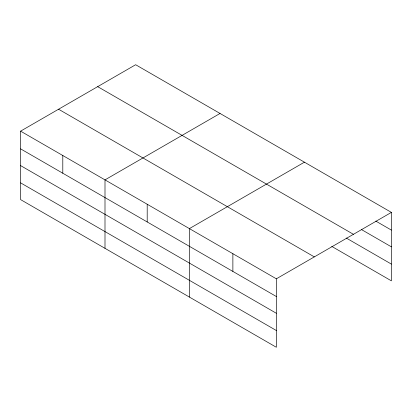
<?xml version="1.0" encoding="UTF-8"?>
<svg xmlns="http://www.w3.org/2000/svg" width="412" height="412" viewBox="0 0 412 412"><rect width="100%" height="100%" fill="white"/><g stroke="black" fill="none" stroke-linecap="round" stroke-linejoin="round"><path stroke-width="0.62" d="M276.354 313.269L276.354 278.811L20.6 131.15L20.6 199.609L276.354 347.27L276.354 313.269L20.6 165.609M331.758 246.412L391.4 280.85L391.4 212.391L135.646 64.73L20.6 131.15M220.044 113.46L104.998 179.879L104.998 248.338M304.442 162.184L189.402 228.608L189.402 297.067M276.354 278.811L391.4 212.391M375.79 221.09L391.4 230.102M361.298 229.469L391.4 246.845M97.68 86.649L353.434 234.31M346.25 238.033L391.4 264.102M58.566 109.231L314.32 256.892M20.6 148.861L276.354 296.522M20.6 182.861L276.354 330.522M232.878 253.71L232.878 271.415M147.197 204.244L147.197 221.95M62.799 155.515L62.799 173.225"/></g></svg>
